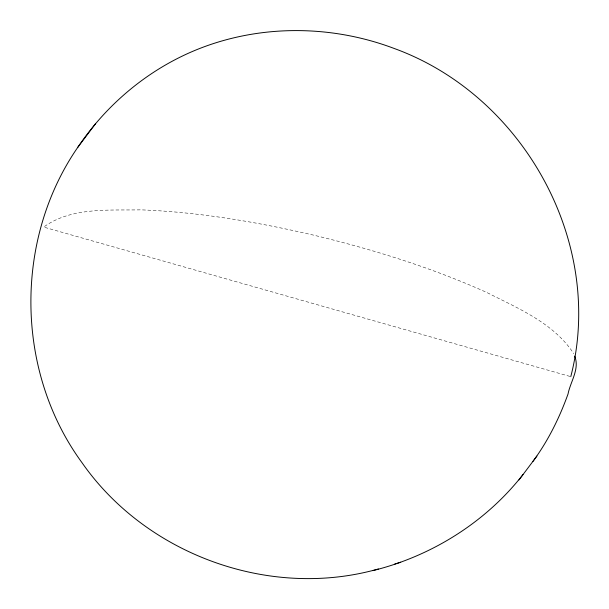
<?xml version="1.0" encoding="UTF-8"?>
<svg xmlns="http://www.w3.org/2000/svg" width="609" height="609" viewBox="0 0 609 609"><rect width="100%" height="100%" fill="white"/><g stroke="black" fill="none" stroke-linecap="round" stroke-linejoin="round"><path stroke-width="0.46" stroke-dasharray="3.04 2.28" d="M569.864 376.392L43.673 227.081C71.291 207.014 108.402 210.501 140.778 209.846C199.828 212.084 258.315 222.194 315.767 235.66C374.177 249.842 431.895 267.732 486.758 292.465C518.069 308.367 553.878 323.113 573.747 353.662"/><path stroke-width="0.91" d="M570.778 376.651C605.369 242.511 523.2 95.255 394.061 48.423C335.003 26.118 268.31 24.39 208.575 45.211C155.089 63.8 108.973 100.729 77.549 147.66C13.824 240.296 15.491 371.657 81.88 462.513C146.175 554.875 270.053 599.751 378.387 568.966M532.959 461.394C548.062 440.931 559.427 417.919 568.022 394.031C570.42 381.607 580.012 368.742 574.622 356.082M95.461 123.81L77.549 147.66M372.746 570.641C431.476 556.154 485.685 522.309 522.994 474.548M518.997 479.93L536.91 456.08M394.807 564.01L400.699 562.259"/></g></svg>
